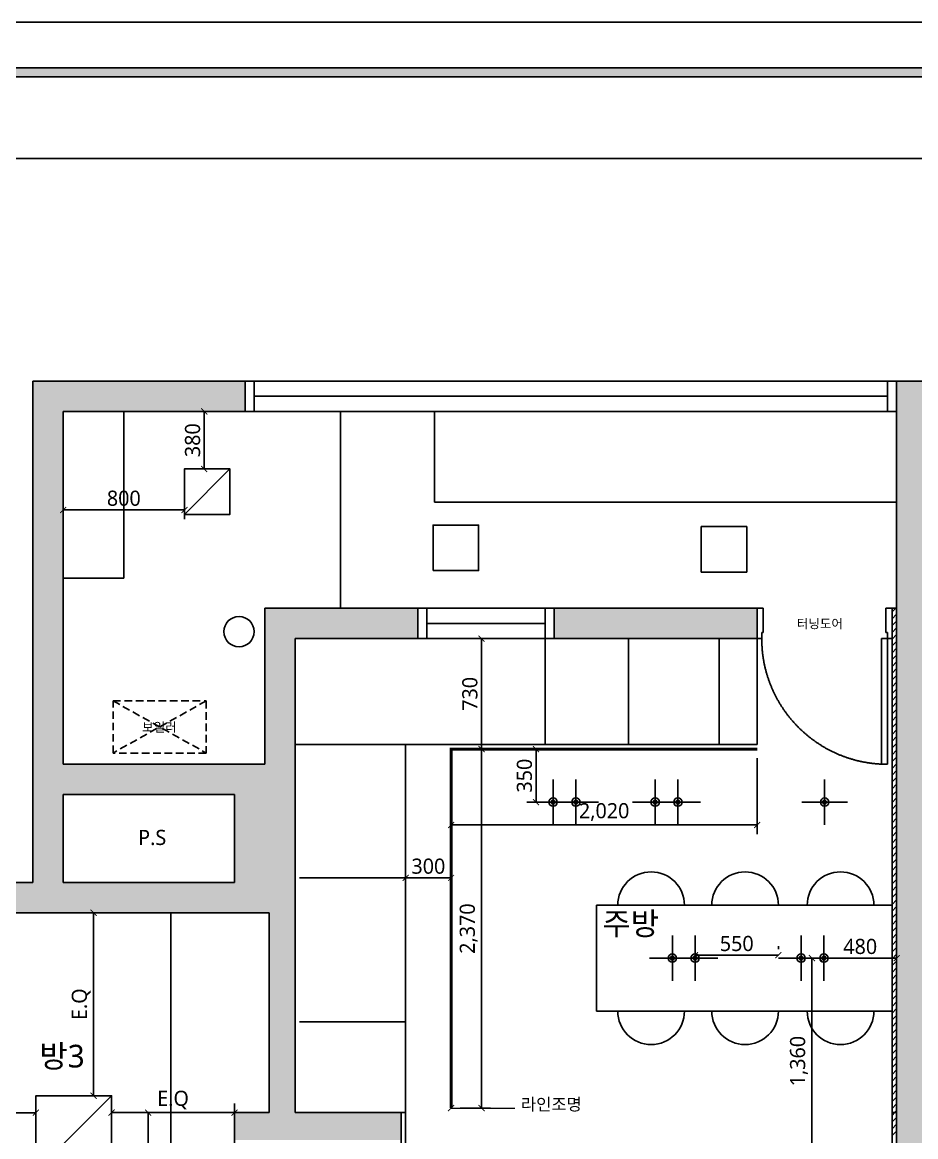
# Model space of a CAD drawing. Header units: millimetres. Extents: x 512 to 764439, y -71 to 559481.
# Drawn here: x 337159 to 343055, y 279111 to 286470 of the extents above; entities that cross this region are included whole.
import ezdxf
from ezdxf.enums import TextEntityAlignment as Align

# ---------------------------------------------------------------- set-up
doc = ezdxf.new("R2010")
doc.units = ezdxf.units.MM
doc.header["$LTSCALE"] = 50
for name, pattern in [('CENTER2', [28.575, 19.05, -3.175, 3.175, -3.175]), ('HIDDEN', [0.375, 0.25, -0.125]), ('HIDDEN2', [0.1875, 0.125, -0.0625])]:
    doc.linetypes.add(name, pattern=pattern)
for name, color, linetype in [('#조명', 40, 'Continuous'), ('DIM', 7, 'Continuous'), ('FORM(YOURNAME)-11', 1, 'Continuous'), ('ha', 8, 'Continuous'), ('hid', 8, 'HIDDEN2')]:
    doc.layers.add(name, color=color, linetype=linetype)
doc.layers.add('00', color=7, linetype='Continuous', lineweight=0)
doc.layers.add('text', color=7, linetype='Continuous', lineweight=0)
doc.styles.add('N 맑은고딕', font='malgun.ttf')
doc.styles.add('NEW 맑은고딕', font='malgun.ttf')
doc.styles.add('맑은 고딕', font='malgun.ttf')
doc.dimstyles.new('DH IN40', dxfattribs={"dimscale": 40, "dimtxt": 2.5, "dimasz": 1, "dimexe": 1.5, "dimexo": 1.5, "dimtad": 1, "dimdec": 7, "dimlunit": 6, "dimtxsty": '맑은 고딕', "dimblk": 'ARCHTICK', "dimcen": 2.5, "dimclrd": 256, "dimclre": 256, "dimclrt": 256, "dimadec": 0, "dimazin": 0, "dimtfac": 1, "dimtdec": 7, "dimtix": 1, "dimtmove": 0, "dimatfit": 3, "dimldrblk": 'ARCHTICK', "dimfxl": 1, "dimtfillclr": 1, "dimlwd": -1, "dimlwe": -1, "dimarcsym": 0})

# ---------------------------------------------------------------- blocks, each defined once
blk = doc.blocks.new('123123')
at = {"layer": 'ha', "linetype": 'Continuous'}
h = blk.add_hatch(color=8, dxfattribs=at)
h.dxf.hatch_style = 1
h.paths.add_polyline_path([(327221.9, 120647.9), (327221.9, 120977.9), (326991.9, 120977.9), (326991.9, 115837.9), (327221.9, 115837.9)])
h.paths.add_polyline_path([(326071.9, 119477.9), (324731.9, 119477.9), (324731.9, 119277.9), (326071.9, 119277.9)])
h.paths.add_polyline_path([(323831.9, 119477.9), (322821.9, 119477.9), (322821.9, 118447.9), (321491.9, 118447.9), (321491.9, 120777.9), (322691.9, 120777.9), (322691.9, 120977.9), (321291.9, 120977.9), (321291.9, 117667.9), (320191.9, 117667.9), (320191.9, 116287.9), (320391.9, 116287.9), (320391.9, 117467.9), (322851.9, 117467.9), (322851.9, 116147.9), (322621.9, 116147.9), (322621.9, 115967.9), (322881.9, 115967.9), (323721.9, 115967.9), (323721.9, 116147.9), (323021.9, 116147.9), (323021.9, 119277.9), (323831.9, 119277.9)])
h.paths.add_polyline_path([(322621.9, 118247.9), (322621.9, 117667.9), (321491.9, 117667.9), (321491.9, 118247.9)], flags=16)
h.paths.add_polyline_path([(322821.9, 114687.9), (322821.9, 115047.9), (322621.9, 115047.9), (322621.9, 114687.9), (321641.9, 114687.9), (321641.9, 114487.9), (322821.9, 114487.9)])
h.paths.add_polyline_path([(320741.9, 114687.9), (320391.9, 114687.9), (320391.9, 115727.9), (320191.9, 115727.9), (320191.9, 114687.9), (319281.9, 114687.9), (319281.9, 109257.9), (321671.9, 109257.9), (321671.9, 110317.9), (321251.9, 110317.9), (321251.9, 110837.9), (321751.9, 110837.9), (321751.9, 111037.9), (321031.9, 111037.9), (321031.9, 110837.9), (321031.9, 109457.9), (319481.9, 109457.9), (319481.9, 110837.9), (320251.9, 110837.9), (320251.9, 111037.9), (319601.9, 111037.9), (319601.9, 114487.9), (320391.9, 114487.9), (320741.9, 114487.9)])
h.paths.add_polyline_path([(324051.9, 114687.9), (323821.9, 114687.9), (323821.9, 110737.9), (324051.9, 110737.9)])
h.paths.add_polyline_path([(324051.9, 109787.9), (323851.9, 109787.9), (323851.9, 109697.9), (323181.9, 109697.9), (323181.9, 109497.9), (323851.9, 109497.9), (323851.9, 109257.9), (324051.9, 109257.9)])
h.paths.add_polyline_path([(329231.9, 114362.9), (329031.9, 114362.9), (329031.9, 110702.9), (329231.9, 110702.9), (329231.9, 110777.9), (329781.9, 110777.9), (329781.9, 110977.9), (329231.9, 110977.9)])
h.paths.add_polyline_path([(329891.9, 109657.9), (329231.9, 109657.9), (329231.9, 109812.9), (329031.9, 109812.9), (329031.9, 109257.9), (329231.9, 109257.9), (329231.9, 109457.9), (329891.9, 109457.9)])
h.paths.add_polyline_path([(333621.9, 114277.9), (333421.9, 114277.9), (333421.9, 116037.9), (332201.9, 116037.9), (332201.9, 119057.9), (330701.9, 119057.9), (330701.9, 118857.9), (332001.9, 118857.9), (332001.9, 116037.9), (330121.9, 116037.9), (330121.9, 115837.9), (330121.9, 115077.9), (330321.9, 115077.9), (330321.9, 115837.9), (333221.9, 115837.9), (333221.9, 114277.9), (332511.9, 114277.9), (330321.9, 114277.9), (330121.9, 114277.9), (330121.9, 114077.9), (333421.9, 114077.9), (333421.9, 110977.9), (332241.9, 110977.9), (332241.9, 110777.9), (333491.9, 110777.9), (333491.9, 109657.9), (332241.9, 109657.9), (332241.9, 109457.9), (333621.9, 109457.9)])
h.paths.add_polyline_path([(329221.9, 118857.9), (329351.9, 118857.9), (329351.9, 119057.9), (328671.9, 119057.9), (328671.9, 118857.9), (329021.9, 118857.9), (329021.9, 115837.9), (329221.9, 115837.9)])
h.paths.add_polyline_path([(330901.9, 120647.9), (330701.9, 120647.9), (330701.9, 120057.9), (330901.9, 120057.9)])
at = {"layer": 'ha', "color": 8}
for p, q in [((322691.9, 120977.9), (321291.9, 120977.9)), ((321291.9, 120977.9), (321291.9, 117667.9)), ((322691.9, 120777.9), (322691.9, 120977.9)), ((326991.9, 120977.9), (326991.9, 115837.9)), ((327221.9, 120977.9), (326991.9, 120977.9)), ((322691.9, 120777.9), (321491.9, 120777.9)), ((321491.9, 120777.9), (321491.9, 118447.9)), ((323831.9, 119477.9), (322821.9, 119477.9)), ((322821.9, 119477.9), (322821.9, 118447.9)), ((323831.9, 119477.9), (323831.9, 119277.9)), ((326071.9, 119477.9), (324731.9, 119477.9)), ((324731.9, 119477.9), (324731.9, 119277.9)), ((326071.9, 119477.9), (326071.9, 119277.9)), ((323831.9, 119277.9), (323021.9, 119277.9)), ((323021.9, 119277.9), (323021.9, 116147.9)), ((326071.9, 119277.9), (324731.9, 119277.9)), ((322821.9, 118447.9), (321491.9, 118447.9)), ((322621.9, 118247.9), (321491.9, 118247.9)), ((321491.9, 118247.9), (321491.9, 117667.9)), ((322621.9, 117667.9), (322621.9, 118247.9)), ((321291.9, 117667.9), (320191.9, 117667.9)), ((321291.9, 117667.9), (320391.9, 117667.9)), ((322621.9, 117667.9), (321491.9, 117667.9)), ((322851.9, 117467.9), (320391.9, 117467.9)), ((322851.9, 116147.9), (322851.9, 117467.9)), ((322621.9, 115967.9), (322621.9, 116147.9)), ((322851.9, 116147.9), (322621.9, 116147.9)), ((323721.9, 116147.9), (323021.9, 116147.9)), ((323721.9, 115967.9), (323721.9, 116147.9))]:
    blk.add_line(p, q, dxfattribs=at)
at = {"layer": 'ha', "color": 8, "linetype": 'Continuous'}
for p, q in [((326991.9, 120977.9), (322691.9, 120977.9)), ((322691.9, 120977.9), (322691.9, 120777.9)), ((322691.9, 120977.9), (322751.9, 120977.9)), ((322691.9, 120777.9), (322691.9, 120977.9)), ((322751.9, 120977.9), (322751.9, 120777.9)), ((326991.9, 120977.9), (326931.9, 120977.9)), ((326931.9, 120977.9), (326931.9, 120777.9)), ((326991.9, 120777.9), (326991.9, 120977.9)), ((326991.9, 120777.9), (326991.9, 120977.9)), ((326931.9, 120877.9), (322751.9, 120877.9)), ((321491.9, 120777.9), (321491.9, 119677.9)), ((321891.9, 120777.9), (321491.9, 120777.9)), ((321891.9, 119677.9), (321891.9, 120777.9)), ((322691.9, 120777.9), (326991.9, 120777.9)), ((322751.9, 120777.9), (322691.9, 120777.9)), ((323321.9, 119477.9), (323321.9, 120777.9)), ((326991.9, 120777.9), (323941.9, 120777.9)), ((323941.9, 120777.9), (323941.9, 120177.9)), ((326931.9, 120777.9), (326991.9, 120777.9)), ((326991.9, 120177.9), (326991.9, 120777.9)), ((323941.9, 120177.9), (326991.9, 120177.9)), ((321491.9, 119677.9), (321891.9, 119677.9)), ((324731.9, 119477.9), (323831.9, 119477.9)), ((323831.9, 119477.9), (323831.9, 119277.9)), ((323831.9, 119477.9), (323891.9, 119477.9)), ((323831.9, 119277.9), (323831.9, 119477.9)), ((323891.9, 119477.9), (323891.9, 119277.9)), ((324731.9, 119477.9), (324671.9, 119477.9)), ((324671.9, 119477.9), (324671.9, 119277.9)), ((324731.9, 119277.9), (324731.9, 119477.9)), ((324731.9, 119277.9), (324731.9, 119477.9)), ((326961.9, 119477.9), (326961.9, 115807.9)), ((326961.9, 119477.9), (326991.9, 119477.9)), ((326961.9, 119477.9), (326991.9, 119477.9)), ((326961.9, 116147.9), (326961.9, 119477.9)), ((326991.9, 119477.9), (326991.9, 115807.9)), ((326991.9, 119477.9), (326991.9, 116147.9)), ((324671.9, 119377.9), (323891.9, 119377.9)), ((323021.9, 119277.9), (323721.9, 119277.9)), ((323021.9, 116147.9), (323021.9, 119277.9)), ((323021.9, 119277.9), (323721.9, 119277.9)), ((323721.9, 119277.9), (323021.9, 119277.9)), ((323021.9, 119277.9), (323021.9, 119277.9)), ((323021.9, 119277.9), (326071.9, 119277.9)), ((323021.9, 118577.9), (323021.9, 119277.9)), ((323721.9, 119277.9), (323721.9, 119277.9)), ((323831.9, 119277.9), (324731.9, 119277.9)), ((323891.9, 119277.9), (323831.9, 119277.9)), ((324671.9, 119277.9), (324731.9, 119277.9)), ((324671.9, 119277.9), (324671.9, 118577.9)), ((325221.9, 119277.9), (325221.9, 118577.9)), ((325821.9, 119277.9), (325821.9, 118577.9)), ((326071.9, 119277.9), (326071.9, 118577.9)), ((326071.9, 118577.9), (323021.9, 118577.9)), ((323751.9, 118577.9), (323751.9, 116147.9)), ((323751.9, 117697.9), (323051.9, 117697.9)), ((322201.9, 117467.9), (322851.9, 117467.9)), ((322201.9, 116147.9), (322201.9, 117467.9)), ((322851.9, 117467.9), (322851.9, 116147.9)), ((323751.9, 116747.9), (323051.9, 116747.9)), ((322851.9, 116147.9), (322201.9, 116147.9)), ((322201.9, 116147.9), (322621.9, 116147.9)), ((322201.9, 114687.9), (322201.9, 116147.9)), ((322621.9, 116147.9), (322621.9, 114687.9)), ((323721.9, 116147.9), (323021.9, 116147.9)), ((323721.9, 116147.9), (323751.9, 116147.9)), ((323721.9, 115937.9), (323721.9, 116147.9)), ((323751.9, 116147.9), (323751.9, 115937.9)), ((326991.9, 116147.9), (326961.9, 116147.9))]:
    blk.add_line(p, q, dxfattribs=at)
at = {"layer": 'ha', "color": 8, "linetype": 'Continuous', "transparency": 33554687}
for p, q in [((326071.9, 119277.9), (326071.9, 119477.9)), ((326071.9, 119477.9), (326111.9, 119477.9)), ((326111.9, 119477.9), (326111.9, 119317.9)), ((326961.9, 119477.9), (326921.9, 119477.9)), ((326921.9, 119477.9), (326921.9, 119317.9)), ((326961.9, 119277.9), (326961.9, 119477.9)), ((326111.9, 119317.9), (326101.9, 119317.9)), ((326101.9, 119317.9), (326101.9, 119277.9)), ((326921.9, 119317.9), (326931.9, 119317.9)), ((326931.9, 119317.9), (326931.9, 119277.9)), ((326101.9, 119277.9), (326071.9, 119277.9)), ((326931.9, 119277.9), (326891.9, 119277.9)), ((326891.9, 119277.9), (326891.9, 118447.9)), ((326931.9, 119277.9), (326961.9, 119277.9)), ((326931.9, 118447.9), (326931.9, 119277.9)), ((326891.9, 118447.9), (326931.9, 118447.9))]:
    blk.add_line(p, q, dxfattribs=at)
at = {"layer": 'ha', "color": 8, "linetype": 'Continuous', "transparency": 33554559}
for p, q in [((326961.9, 119453.6), (326986.1, 119477.9)), ((326961.9, 119408.7), (326991.9, 119438.7)), ((326961.9, 119363.8), (326991.9, 119393.8)), ((326961.9, 119318.9), (326991.9, 119348.9)), ((326961.9, 119274), (326991.9, 119304)), ((326961.9, 119229.1), (326991.9, 119259.1)), ((326961.9, 119184.2), (326991.9, 119214.2)), ((326961.9, 119139.3), (326991.9, 119169.3)), ((326961.9, 119094.4), (326991.9, 119124.4)), ((326961.9, 119049.5), (326991.9, 119079.5)), ((326961.9, 119004.6), (326991.9, 119034.6)), ((326961.9, 118959.7), (326991.9, 118989.7)), ((326961.9, 118914.8), (326991.9, 118944.8)), ((326961.9, 118869.9), (326991.9, 118899.9)), ((326961.9, 118825), (326991.9, 118855)), ((326961.9, 118780.1), (326991.9, 118810.1)), ((326961.9, 118735.2), (326991.9, 118765.2)), ((326961.9, 118690.3), (326991.9, 118720.3)), ((326961.9, 118645.4), (326991.9, 118675.4)), ((326961.9, 118600.5), (326991.9, 118630.5)), ((326961.9, 118555.6), (326991.9, 118585.6)), ((326961.9, 118510.7), (326991.9, 118540.7)), ((326961.9, 118465.8), (326991.9, 118495.8)), ((326961.9, 118420.9), (326991.9, 118450.9)), ((326961.9, 118376), (326991.9, 118406)), ((326961.9, 118331.1), (326991.9, 118361.1)), ((326961.9, 118286.2), (326991.9, 118316.2)), ((326961.9, 118241.3), (326991.9, 118271.3)), ((326961.9, 118196.4), (326991.9, 118226.4)), ((326961.9, 118151.5), (326991.9, 118181.5)), ((326961.9, 118106.6), (326991.9, 118136.6)), ((326961.9, 118061.7), (326991.9, 118091.7)), ((326961.9, 118016.8), (326991.9, 118046.8)), ((326961.9, 117971.9), (326991.9, 118001.9)), ((326961.9, 117927), (326991.9, 117957)), ((326961.9, 117882.1), (326991.9, 117912.1)), ((326961.9, 117837.2), (326991.9, 117867.2)), ((326961.9, 117792.3), (326991.9, 117822.3)), ((326961.9, 117747.4), (326991.9, 117777.4)), ((326961.9, 117702.5), (326991.9, 117732.5)), ((326961.9, 117657.6), (326991.9, 117687.6)), ((326961.9, 117612.7), (326991.9, 117642.7)), ((326961.9, 117567.8), (326991.9, 117597.8)), ((326961.9, 117522.9), (326991.9, 117552.9)), ((326961.9, 117478), (326991.9, 117508)), ((326961.9, 117433.1), (326991.9, 117463.1)), ((326961.9, 117388.2), (326991.9, 117418.2)), ((326961.9, 117343.3), (326991.9, 117373.3)), ((326961.9, 117298.4), (326991.9, 117328.4)), ((326961.9, 117253.5), (326991.9, 117283.5)), ((326961.9, 117208.6), (326991.9, 117238.6)), ((326961.9, 117163.7), (326991.9, 117193.7)), ((326961.9, 117118.8), (326991.9, 117148.8)), ((326961.9, 117073.9), (326991.9, 117103.9)), ((326961.9, 117029), (326991.9, 117059)), ((326961.9, 116984.1), (326991.9, 117014.1)), ((326961.9, 116939.2), (326991.9, 116969.2)), ((326961.9, 116894.3), (326991.9, 116924.3)), ((326961.9, 116849.4), (326991.9, 116879.4)), ((326961.9, 116804.5), (326991.9, 116834.5)), ((326961.9, 116759.6), (326991.9, 116789.6)), ((326961.9, 116714.7), (326991.9, 116744.7)), ((326961.9, 116669.8), (326991.9, 116699.8)), ((326961.9, 116624.9), (326991.9, 116654.9)), ((326961.9, 116580), (326991.9, 116610)), ((326961.9, 116535.1), (326991.9, 116565.1)), ((326961.9, 116490.2), (326991.9, 116520.2)), ((326961.9, 116445.3), (326991.9, 116475.3)), ((326961.9, 116400.4), (326991.9, 116430.4)), ((326961.9, 116355.5), (326991.9, 116385.5)), ((326961.9, 116310.6), (326991.9, 116340.6)), ((326961.9, 116265.7), (326991.9, 116295.7)), ((326961.9, 116220.8), (326991.9, 116250.8)), ((326961.9, 116175.9), (326991.9, 116205.9)), ((326961.9, 116131), (326978.8, 116147.9)), ((326978.8, 116147.9), (326991.9, 116161)), ((326961.9, 116086), (326991.9, 116116)), ((326961.9, 116041.1), (326991.9, 116071.1)), ((326961.9, 115996.2), (326991.9, 116026.2))]:
    blk.add_line(p, q, dxfattribs=at)
at = {"layer": 'ha', "color": 8, "linetype": 'HIDDEN', "ltscale": 4}
for p, q in [((321821, 118522.4), (321821, 118866.7)), ((321821, 118866.7), (322435.5, 118866.7)), ((322435.5, 118866.7), (321821, 118522.4)), ((321821, 118866.7), (322435.5, 118522.4)), ((322435.5, 118866.7), (322435.5, 118522.4)), ((322435.5, 118522.4), (321821, 118522.4))]:
    blk.add_line(p, q, dxfattribs=at)
at = {"layer": 'ha', "color": 8, "linetype": 'Continuous'}
blk.add_circle((322652, 119323.9), 100, dxfattribs=at)
at = {"layer": 'ha', "color": 8, "linetype": 'CENTER2', "ltscale": 20, "transparency": 33554687}
blk.add_arc((326931.9, 119277.9), 830, 180, 270, dxfattribs=at)
at = {"layer": 'ha', "color": 8, "linetype": 'Continuous', "style": 'N 맑은고딕'}
for s, height, p in [('터닝도어', 60.73, (326333.1, 119346.1)), ('보일러', 60.73, (322012.3, 118662.8)), ('P.S', 100, (321986.5, 117915)), ('주방', 149.4, (325050.2, 117320.7)), ('방3', 149.4, (321334.7, 116446.4))]:
    blk.add_text(s, height=height, dxfattribs=at).set_placement(p)
blk = doc.blocks.new('_ArchTick')
at = {"color": 0, "linetype": 'ByBlock', "const_width": 0.15}
blk.add_lwpolyline([(-0.5, -0.5), (0.5, 0.5)], dxfattribs=at)
blk = doc.blocks.new('*D792')
at = {"layer": 'Defpoints', "color": 0, "linetype": 'Continuous', "transparency": 16777216}
for p in [(339989.2, 281670.5), (340190, 281670.5), (339989.2, 279300.5)]:
    blk.add_point(p, dxfattribs=at)
at = {"layer": 'DIM', "transparency": 16777216}
for p, q in [((340049.2, 281670.5), (340250, 281670.5)), ((340190, 279300.5), (340190, 281670.5)), ((340049.2, 279300.5), (340250, 279300.5))]:
    blk.add_line(p, q, dxfattribs=at)
at = {"layer": 'DIM', "linetype": 'Continuous', "transparency": 16777216, "xscale": 40, "yscale": 40, "zscale": 40}
for p, rotation in [((340190, 281670.5), 90), ((340190, 279300.5), 270)]:
    blk.add_blockref('_ArchTick', p, dxfattribs=dict(at, rotation=rotation))
at = {"layer": 'DIM', "linetype": 'Continuous', "transparency": 16777216, "insert": (340104.9, 280485.5), "char_height": 100, "attachment_point": 5, "rotation": 90, "style": '맑은 고딕'}
blk.add_mtext('2,370', dxfattribs=at)
blk = doc.blocks.new('*D793')
at = {"layer": 'Defpoints', "color": 0, "linetype": 'Continuous', "transparency": 16777216}
for p in [(342009.2, 281670.5), (339989.2, 281400.5), (342009.2, 281170)]:
    blk.add_point(p, dxfattribs=at)
at = {"layer": 'DIM', "transparency": 16777216}
for p, q in [((342009.2, 281610.5), (342009.2, 281110)), ((339989.2, 281340.5), (339989.2, 281110)), ((339989.2, 281170), (342009.2, 281170))]:
    blk.add_line(p, q, dxfattribs=at)
at = {"layer": 'DIM', "linetype": 'Continuous', "transparency": 16777216, "xscale": 40, "yscale": 40, "zscale": 40, "rotation": 180}
blk.add_blockref('_ArchTick', (339989.2, 281170), dxfattribs=at)
at = {"layer": 'DIM', "linetype": 'Continuous', "transparency": 16777216, "xscale": 40, "yscale": 40, "zscale": 40}
blk.add_blockref('_ArchTick', (342009.2, 281170), dxfattribs=at)
at = {"layer": 'DIM', "linetype": 'Continuous', "transparency": 16777216, "insert": (340999.2, 281255.1), "char_height": 100, "attachment_point": 5, "style": '맑은 고딕'}
blk.add_mtext('2,020', dxfattribs=at)
blk = doc.blocks.new('*D796')
at = {"layer": 'Defpoints', "color": 0, "linetype": 'Continuous', "transparency": 16777216}
for p in [(339689.2, 280820.5), (339989.2, 280820.5), (339989.2, 280820.5)]:
    blk.add_point(p, dxfattribs=at)
at = {"layer": 'DIM', "transparency": 16777216}
blk.add_line((339689.2, 280820.5), (339989.2, 280820.5), dxfattribs=at)
at = {"layer": 'DIM', "linetype": 'Continuous', "transparency": 16777216, "xscale": 40, "yscale": 40, "zscale": 40, "rotation": 180}
blk.add_blockref('_ArchTick', (339689.2, 280820.5), dxfattribs=at)
at = {"layer": 'DIM', "linetype": 'Continuous', "transparency": 16777216, "xscale": 40, "yscale": 40, "zscale": 40}
blk.add_blockref('_ArchTick', (339989.2, 280820.5), dxfattribs=at)
at = {"layer": 'DIM', "linetype": 'Continuous', "transparency": 16777216, "insert": (339839.2, 280897.2), "char_height": 100, "attachment_point": 5, "style": '맑은 고딕'}
blk.add_mtext('300', dxfattribs=at)
blk = doc.blocks.new('WHAUD')
at = {"layer": '#조명', "linetype": 'Continuous'}
for p, q in [((382552, 278027.6), (382552, 277727.6)), ((382702, 277877.6), (382402, 277877.6))]:
    blk.add_line(p, q, dxfattribs=at)
for radius in [27.5, 12.5]:
    blk.add_circle((382552, 277877.6), radius, dxfattribs=at)
blk = doc.blocks.new('*D827')
at = {"layer": 'Defpoints', "color": 0, "linetype": 'Continuous', "transparency": 16777216}
for p in [(338229.2, 283900.5), (338360, 283900.5), (338229.2, 283520.5)]:
    blk.add_point(p, dxfattribs=at)
at = {"layer": 'DIM', "transparency": 16777216}
for p, q in [((338289.2, 283900.5), (338420, 283900.5)), ((338360, 283520.5), (338360, 283900.5)), ((338289.2, 283520.5), (338420, 283520.5))]:
    blk.add_line(p, q, dxfattribs=at)
at = {"layer": 'DIM', "linetype": 'Continuous', "transparency": 16777216, "xscale": 40, "yscale": 40, "zscale": 40}
for p, rotation in [((338360, 283900.5), 90), ((338360, 283520.5), 270)]:
    blk.add_blockref('_ArchTick', p, dxfattribs=dict(at, rotation=rotation))
at = {"layer": 'DIM', "linetype": 'Continuous', "transparency": 16777216, "insert": (338283.3, 283710.5), "char_height": 100, "attachment_point": 5, "rotation": 90, "style": '맑은 고딕'}
blk.add_mtext('380', dxfattribs=at)
blk = doc.blocks.new('*D828')
at = {"layer": 'Defpoints', "color": 0, "linetype": 'Continuous', "transparency": 16777216}
for p in [(337429.2, 283520.5), (338229.2, 283520.5), (337429.2, 283250)]:
    blk.add_point(p, dxfattribs=at)
at = {"layer": 'DIM', "transparency": 16777216}
for p, q in [((337429.2, 283460.5), (337429.2, 283190)), ((338229.2, 283460.5), (338229.2, 283190)), ((338229.2, 283250), (337429.2, 283250))]:
    blk.add_line(p, q, dxfattribs=at)
at = {"layer": 'DIM', "linetype": 'Continuous', "transparency": 16777216, "xscale": 40, "yscale": 40, "zscale": 40, "rotation": 180}
blk.add_blockref('_ArchTick', (337429.2, 283250), dxfattribs=at)
at = {"layer": 'DIM', "linetype": 'Continuous', "transparency": 16777216, "xscale": 40, "yscale": 40, "zscale": 40}
blk.add_blockref('_ArchTick', (338229.2, 283250), dxfattribs=at)
at = {"layer": 'DIM', "linetype": 'Continuous', "transparency": 16777216, "insert": (337829.2, 283326.7), "char_height": 100, "attachment_point": 5, "style": '맑은 고딕'}
blk.add_mtext('800', dxfattribs=at)
blk = doc.blocks.new('*D834')
at = {"layer": 'Defpoints', "color": 0, "linetype": 'Continuous', "transparency": 16777216}
for p in [(337498.9, 280590.5), (337630, 280590.5), (337498.9, 279382.4)]:
    blk.add_point(p, dxfattribs=at)
at = {"layer": 'DIM', "transparency": 16777216}
for p, q in [((337558.9, 280590.5), (337690, 280590.5)), ((337630, 279382.4), (337630, 280590.5)), ((337558.9, 279382.4), (337690, 279382.4))]:
    blk.add_line(p, q, dxfattribs=at)
at = {"layer": 'DIM', "linetype": 'Continuous', "transparency": 16777216, "xscale": 40, "yscale": 40, "zscale": 40}
for p, rotation in [((337630, 280590.5), 90), ((337630, 279382.4), 270)]:
    blk.add_blockref('_ArchTick', p, dxfattribs=dict(at, rotation=rotation))
at = {"layer": 'DIM', "linetype": 'Continuous', "transparency": 16777216, "insert": (337547.5, 279986.4), "char_height": 100, "attachment_point": 5, "rotation": 90, "style": '맑은 고딕'}
blk.add_mtext('E.Q', dxfattribs=at)
blk = doc.blocks.new('*D836')
at = {"layer": 'Defpoints', "color": 0, "linetype": 'Continuous', "transparency": 16777216}
for p in [(337248.9, 279270), (336329.2, 279130.5), (337248.9, 279132.4)]:
    blk.add_point(p, dxfattribs=at)
at = {"layer": 'DIM', "transparency": 16777216}
for p, q in [((336329.2, 279190.5), (336329.2, 279330)), ((336329.2, 279270), (337248.9, 279270)), ((337248.9, 279192.4), (337248.9, 279330))]:
    blk.add_line(p, q, dxfattribs=at)
at = {"layer": 'DIM', "linetype": 'Continuous', "transparency": 16777216, "xscale": 40, "yscale": 40, "zscale": 40, "rotation": 180}
blk.add_blockref('_ArchTick', (336329.2, 279270), dxfattribs=at)
at = {"layer": 'DIM', "linetype": 'Continuous', "transparency": 16777216, "xscale": 40, "yscale": 40, "zscale": 40}
blk.add_blockref('_ArchTick', (337248.9, 279270), dxfattribs=at)
at = {"layer": 'DIM', "linetype": 'Continuous', "transparency": 16777216, "insert": (336789.1, 279352.5), "char_height": 100, "attachment_point": 5, "style": '맑은 고딕'}
blk.add_mtext('E.Q', dxfattribs=at)
blk = doc.blocks.new('*D837')
at = {"layer": 'Defpoints', "color": 0, "linetype": 'Continuous', "transparency": 16777216}
for p in [(338559.2, 279270.5), (337748.9, 279132.4), (338559.2, 279132.4)]:
    blk.add_point(p, dxfattribs=at)
at = {"layer": 'DIM', "transparency": 16777216}
for p, q in [((337748.9, 279192.4), (337748.9, 279330.5)), ((337748.9, 279270.5), (338559.2, 279270.5)), ((338559.2, 279192.4), (338559.2, 279330.5))]:
    blk.add_line(p, q, dxfattribs=at)
at = {"layer": 'DIM', "linetype": 'Continuous', "transparency": 16777216, "xscale": 40, "yscale": 40, "zscale": 40, "rotation": 180}
blk.add_blockref('_ArchTick', (337748.9, 279270.5), dxfattribs=at)
at = {"layer": 'DIM', "linetype": 'Continuous', "transparency": 16777216, "xscale": 40, "yscale": 40, "zscale": 40}
blk.add_blockref('_ArchTick', (338559.2, 279270.5), dxfattribs=at)
at = {"layer": 'DIM', "linetype": 'Continuous', "transparency": 16777216, "insert": (338154.1, 279353.1), "char_height": 100, "attachment_point": 5, "style": '맑은 고딕'}
blk.add_mtext('E.Q', dxfattribs=at)
blk = doc.blocks.new('*D849')
at = {"layer": 'Defpoints', "color": 0, "linetype": 'Continuous', "transparency": 16777216}
for p in [(342449.2, 280290.5), (342449.2, 280290.5), (342929.2, 280301.3)]:
    blk.add_point(p, dxfattribs=at)
at = {"layer": 'DIM', "transparency": 16777216}
for p, q in [((342929.2, 280290.5), (342449.2, 280290.5)), ((342449.2, 280230.5), (342449.2, 280230.5)), ((342929.2, 280241.3), (342929.2, 280230.5))]:
    blk.add_line(p, q, dxfattribs=at)
at = {"layer": 'DIM', "linetype": 'Continuous', "transparency": 16777216, "xscale": 40, "yscale": 40, "zscale": 40, "rotation": 180}
blk.add_blockref('_ArchTick', (342449.2, 280290.5), dxfattribs=at)
at = {"layer": 'DIM', "linetype": 'Continuous', "transparency": 16777216, "xscale": 40, "yscale": 40, "zscale": 40}
blk.add_blockref('_ArchTick', (342929.2, 280290.5), dxfattribs=at)
at = {"layer": 'DIM', "linetype": 'Continuous', "transparency": 16777216, "insert": (342689.2, 280367.2), "char_height": 100, "attachment_point": 5, "style": '맑은 고딕'}
blk.add_mtext('480', dxfattribs=at)
blk = doc.blocks.new('*D850')
at = {"layer": 'Defpoints', "color": 0, "linetype": 'Continuous', "transparency": 16777216}
for p in [(341599.2, 280310), (341599.2, 280290.5), (342149.2, 280290.5)]:
    blk.add_point(p, dxfattribs=at)
at = {"layer": 'DIM', "transparency": 16777216}
for p, q in [((341599.2, 280350.5), (341599.2, 280370)), ((342149.2, 280350.5), (342149.2, 280370)), ((342149.2, 280310), (341599.2, 280310))]:
    blk.add_line(p, q, dxfattribs=at)
at = {"layer": 'DIM', "linetype": 'Continuous', "transparency": 16777216, "xscale": 40, "yscale": 40, "zscale": 40, "rotation": 180}
blk.add_blockref('_ArchTick', (341599.2, 280310), dxfattribs=at)
at = {"layer": 'DIM', "linetype": 'Continuous', "transparency": 16777216, "xscale": 40, "yscale": 40, "zscale": 40}
blk.add_blockref('_ArchTick', (342149.2, 280310), dxfattribs=at)
at = {"layer": 'DIM', "linetype": 'Continuous', "transparency": 16777216, "insert": (341874.2, 280386.7), "char_height": 100, "attachment_point": 5, "style": '맑은 고딕'}
blk.add_mtext('550', dxfattribs=at)
blk = doc.blocks.new('*D851')
at = {"layer": 'Defpoints', "color": 0, "linetype": 'Continuous', "transparency": 16777216}
for p in [(342449.2, 280290.5), (342370, 278930.5), (342574.6, 278930.5)]:
    blk.add_point(p, dxfattribs=at)
at = {"layer": 'DIM', "transparency": 16777216}
for p, q in [((342389.2, 280290.5), (342310, 280290.5)), ((342370, 280290.5), (342370, 278930.5)), ((342514.6, 278930.5), (342310, 278930.5))]:
    blk.add_line(p, q, dxfattribs=at)
at = {"layer": 'DIM', "linetype": 'Continuous', "transparency": 16777216, "xscale": 40, "yscale": 40, "zscale": 40}
for p, rotation in [((342370, 280290.5), 90), ((342370, 278930.5), 270)]:
    blk.add_blockref('_ArchTick', p, dxfattribs=dict(at, rotation=rotation))
at = {"layer": 'DIM', "linetype": 'Continuous', "transparency": 16777216, "insert": (342284.7, 279610.5), "char_height": 100, "attachment_point": 5, "rotation": 90, "style": '맑은 고딕'}
blk.add_mtext('1,360', dxfattribs=at)
blk = doc.blocks.new('*D988')
at = {"layer": 'Defpoints', "color": 0, "linetype": 'Continuous', "transparency": 16777216}
for p in [(338154.1, 279270.5), (337990, 277810.5), (338139.2, 277810.5)]:
    blk.add_point(p, dxfattribs=at)
at = {"layer": 'DIM', "transparency": 16777216}
for p, q in [((338094.1, 279270.5), (337930, 279270.5)), ((337990, 279270.5), (337990, 277810.5)), ((338079.2, 277810.5), (337930, 277810.5))]:
    blk.add_line(p, q, dxfattribs=at)
at = {"layer": 'DIM', "linetype": 'Continuous', "transparency": 16777216, "xscale": 40, "yscale": 40, "zscale": 40}
for p, rotation in [((337990, 279270.5), 90), ((337990, 277810.5), 270)]:
    blk.add_blockref('_ArchTick', p, dxfattribs=dict(at, rotation=rotation))
at = {"layer": 'DIM', "linetype": 'Continuous', "transparency": 16777216, "insert": (337904.7, 278540.5), "char_height": 100, "attachment_point": 5, "rotation": 90, "style": '맑은 고딕'}
blk.add_mtext('1,460', dxfattribs=at)
blk = doc.blocks.new('FORM-PLAN')
at = {"layer": 'FORM(YOURNAME)-11', "true_color": 0x939598}
h = blk.add_hatch(color=252, dxfattribs=at)
h.dxf.hatch_style = 1
h.paths.add_polyline_path([(-71444, 55115), (10556, 55115), (10556, 54915), (-71444, 54915)])
h.paths.add_polyline_path([(-71444, -2085), (10556, -2085), (10556, -2285), (-71444, -2285)])
at = {"layer": 'Defpoints', "color": 158}
for points in [[(-71444, -2285), (10556, -2285), (10556, 55115), (-71444, 55115)], [(-69444, 53115), (-64, 53115), (-64, 1215), (-69444, 1215)]]:
    blk.add_lwpolyline(points, close=True, dxfattribs=at)
at = {"layer": 'FORM(YOURNAME)-11', "color": 250}
blk.add_lwpolyline([(-72444, -3285), (11556, -3285), (11556, 56115), (-72444, 56115)], close=True, dxfattribs=at)
at = {"layer": 'FORM(YOURNAME)-11', "color": 251, "true_color": 0x636466}
blk.add_lwpolyline([(-71444, 55115), (10556, 55115), (10556, 54915), (-71444, 54915)], close=True, dxfattribs=at)
at = {"layer": '00', "style": 'NEW 맑은고딕'}
for tag, p in [('1', (9905, 25031)), ('2', (9905, 24387)), ('3', (9905, 23100)), ('4', (9905, 21170)), ('5', (9905, 18853)), ('6', (9905, 16600)), ('7', (9905, 14348)), ('8', (9905, 12095)), ('9', (9905, 9843)), ('10', (5655, 7655)), ('11', (9905, 7590)), ('12', (5655, 5402)), ('13', (9905, 5402))]:
    blk.add_attdef(tag, text='', height=520, dxfattribs=at).set_placement(p, align=Align.MIDDLE_RIGHT)
blk = doc.blocks.new('*D1471')
at = {"layer": 'Defpoints', "color": 0, "linetype": 'Continuous', "transparency": 16777216}
for p in [(340190, 282400.5), (340190, 282400.5), (340190, 281670.5)]:
    blk.add_point(p, dxfattribs=at)
at = {"layer": 'DIM', "transparency": 16777216}
for p, q in [((340130, 282400.5), (340130, 282400.5)), ((340190, 281670.5), (340190, 282400.5)), ((340130, 281670.5), (340130, 281670.5))]:
    blk.add_line(p, q, dxfattribs=at)
at = {"layer": 'DIM', "linetype": 'Continuous', "transparency": 16777216, "xscale": 40, "yscale": 40, "zscale": 40}
for p, rotation in [((340190, 282400.5), 90), ((340190, 281670.5), 270)]:
    blk.add_blockref('_ArchTick', p, dxfattribs=dict(at, rotation=rotation))
at = {"layer": 'DIM', "linetype": 'Continuous', "transparency": 16777216, "insert": (340113.3, 282035.5), "char_height": 100, "attachment_point": 5, "rotation": 90, "style": '맑은 고딕'}
blk.add_mtext('730', dxfattribs=at)
blk = doc.blocks.new('*D1472')
at = {"layer": 'Defpoints', "color": 0, "linetype": 'Continuous', "transparency": 16777216}
for p in [(340550, 281670.5), (340662.6, 281670.5), (340662.6, 281320.5)]:
    blk.add_point(p, dxfattribs=at)
at = {"layer": 'DIM', "transparency": 16777216}
for p, q in [((340602.6, 281670.5), (340490, 281670.5)), ((340550, 281320.5), (340550, 281670.5)), ((340602.6, 281320.5), (340490, 281320.5))]:
    blk.add_line(p, q, dxfattribs=at)
at = {"layer": 'DIM', "linetype": 'Continuous', "transparency": 16777216, "xscale": 40, "yscale": 40, "zscale": 40}
for p, rotation in [((340550, 281670.5), 90), ((340550, 281320.5), 270)]:
    blk.add_blockref('_ArchTick', p, dxfattribs=dict(at, rotation=rotation))
at = {"layer": 'DIM', "linetype": 'Continuous', "transparency": 16777216, "insert": (340473.3, 281495.5), "char_height": 100, "attachment_point": 5, "rotation": 90, "style": '맑은 고딕'}
blk.add_mtext('350', dxfattribs=at)

msp = doc.modelspace()

# ---------------------------------------------------------------- linework, layer by layer
at = {"layer": '#조명', "linetype": 'Continuous'}
msp.add_line((337748.91390056, 279382.35505366), (337248.91390056, 278882.35505366), dxfattribs=at)
for points in [[(338229.23372999, 283220.52136496), (338529.23372999, 283220.52136496), (338529.23372999, 283520.52136496), (338229.23372999, 283520.52136496)], [(339870, 282850), (340170, 282850), (340170, 283150), (339870, 283150)], [(341640, 282840), (341940, 282840), (341940, 283140), (341640, 283140)], [(337248.91390056, 278882.35505366), (337748.91390056, 278882.35505366), (337748.91390056, 279382.35505366), (337248.91390056, 279382.35505366)]]:
    msp.add_lwpolyline(points, close=True, dxfattribs=at)
at = {"layer": '#조명', "color": 30, "linetype": 'Continuous', "ltscale": 20, "true_color": 0xf26722, "const_width": 20}
msp.add_lwpolyline([(339989.23372999, 279300.52136496), (339989.23372999, 281670.52136496), (342009.23372999, 281670.52136496)], dxfattribs=at)
at = {"layer": 'ha', "linetype": 'Continuous'}
msp.add_line((338529.23372999, 283520.52136496), (338229.23372999, 283220.52136496), dxfattribs=at)
at = {"layer": 'hid', "linetype": 'Continuous'}
msp.add_lwpolyline([(340949.23372999, 279940), (342899.23372999, 279940), (342899.23372999, 280640), (340949.23372999, 280640)], close=True, dxfattribs=at)
for centre, start, end in [((341309.23372999, 280640), 0, 180), ((341929.23372999, 280640), 0, 180), ((342559.23372999, 280640), 0, 180), ((341309.23372999, 279940), 180, 0), ((341929.23372999, 279940), 180, 0), ((342559.23372999, 279940), 180, 0)]:
    msp.add_arc(centre, 220, start, end, dxfattribs=at)

# ---------------------------------------------------------------- block references
at = {"layer": '#조명', "linetype": 'Continuous', "rotation": 270}
for p in [(62784.92574978, 663872.48390914), (62934.92574978, 663872.48390914), (63458.25908311, 663872.48390914), (63608.25908311, 663872.48390914), (64576.59241644, 663872.48390914), (63571.59241644, 662842.48390914), (63721.59241644, 662842.48390914), (64421.59241644, 662842.48390914), (64571.59241644, 662842.48390914)]:
    msp.add_blockref('WHAUD', p, dxfattribs=at)
at = {"xscale": 0.3000000000000001, "yscale": 0.3000000000000001, "zscale": 0.3000000000000001}
msp.add_blockref('FORM-PLAN', (352873.25841886, 269635.43910194), dxfattribs=at)
at = {"linetype": 'Continuous'}
msp.add_blockref('123123', (15937.37803297, 163122.61808096), dxfattribs=at)

# ---------------------------------------------------------------- texts
at = {"layer": 'text', "insert": (340450, 279365.35832148), "char_height": 80, "attachment_point": 1, "style": 'N 맑은고딕'}
msp.add_mtext_dynamic_manual_height_columns('라인조명', width=3739.8435210895, gutter_width=746.99220336, heights=[0], dxfattribs=at)

# ---------------------------------------------------------------- dimensions: what is measured, and where the dimension line sits
at = {"layer": 'DIM', "linetype": 'Continuous'}
for base, p1, p2, picture, middle in [((338360.0000000003, 283900.5213649562), (338229.2337299853, 283520.521364956), (338229.2337299853, 283900.521364956), '*D827', (338283.3355978265, 283710.521364956)), ((340190.0000000002, 282400.521364956), (340190.0000000007, 281670.521364956), (340190.0000000007, 282400.5213649559), '*D1471', (340113.3355978263, 282035.521364956)), ((340190.0000000007, 281670.5213649562), (339989.2337299853, 279300.521364956), (339989.2337299853, 281670.521364956), '*D792', (340104.9456521746, 280485.521364956)), ((340550.0000000005, 281670.5213649562), (340662.5670633184, 281320.5213649561), (340662.5670633184, 281670.521364956), '*D1472', (340473.3355978266, 281495.521364956)), ((342370.0000000006, 278930.5213649563), (342449.2337299855, 280290.5213649561), (342574.6168649928, 278930.5213649562), '*D851', (342284.673913044, 279610.5213649562)), ((337990.0000000003, 277810.5213649562), (338154.0738152731, 279270.521364956), (338139.2337299853, 277810.521364956), '*D988', (337904.6739130438, 278540.521364956))]:
    dim = msp.add_linear_dim(base=base, p1=p1, p2=p2, angle=90, dimstyle='DH IN40', dxfattribs=at)
    dim.commit()
    dim.dimension.update_dxf_attribs({"geometry": picture, "text_midpoint": middle})
for base, p1, p2, picture, middle in [((337429.2337299853, 283250), (338229.2337299853, 283520.521364956), (337429.2337299853, 283520.521364956), '*D828', (337829.2337299853, 283326.6644021739)), ((342009.2337299852, 281169.9999999999), (339989.2337299852, 281400.521364956), (342009.2337299852, 281670.521364956), '*D793', (340999.2337299852, 281255.054347826)), ((339989.2337299852, 280820.5213649559), (339689.2337299852, 280820.5213649559), (339989.2337299852, 280820.5213649559), '*D796', (339839.2337299852, 280897.1857671298)), ((341599.2337299853, 280310), (342149.2337299853, 280290.5213649561), (341599.2337299853, 280290.5213649561), '*D850', (341874.2337299853, 280386.6644021739)), ((342449.2337299853, 280290.5213649559), (342929.2337299853, 280301.2979336116), (342449.2337299853, 280290.5213649561), '*D849', (342689.2337299853, 280367.1857671298))]:
    dim = msp.add_linear_dim(base=base, p1=p1, p2=p2, dimstyle='DH IN40', dxfattribs=at)
    dim.commit()
    dim.dimension.update_dxf_attribs({"geometry": picture, "text_midpoint": middle})
dim = msp.add_linear_dim(base=(337630, 280590.52136496), p1=(337498.91390056, 279382.35505366), p2=(337498.91390056, 280590.52136496), angle=90, text='E.Q', dimstyle='DH IN40', dxfattribs=at)
dim.commit()
dim.dimension.update_dxf_attribs({"geometry": '*D834', "text_midpoint": (337547.45923913, 279986.43820931)})
for base, p1, p2, picture, middle in [((337248.91390056, 279270), (336329.23372999, 279130.52136496), (337248.91390056, 279132.35505366), '*D836', (336789.07381527, 279352.54076087)), ((338559.23372999, 279270.52136496), (337748.91390056, 279132.35505366), (338559.23372999, 279132.35505366), '*D837', (338154.07381527, 279353.06212583))]:
    dim = msp.add_linear_dim(base=base, p1=p1, p2=p2, text='E.Q', dimstyle='DH IN40', dxfattribs=at)
    dim.commit()
    dim.dimension.update_dxf_attribs({"geometry": picture, "text_midpoint": middle})

# ---------------------------------------------------------------- leaders
at = {"layer": 'text'}
msp.add_leader([(339989.23372999, 279300.52136496), (340410, 279300.52136496)], dimstyle='DH IN40', override={"dimgap": 0.625, "dimtad": 0}, dxfattribs=at)

doc.saveas('drawing.dxf')
